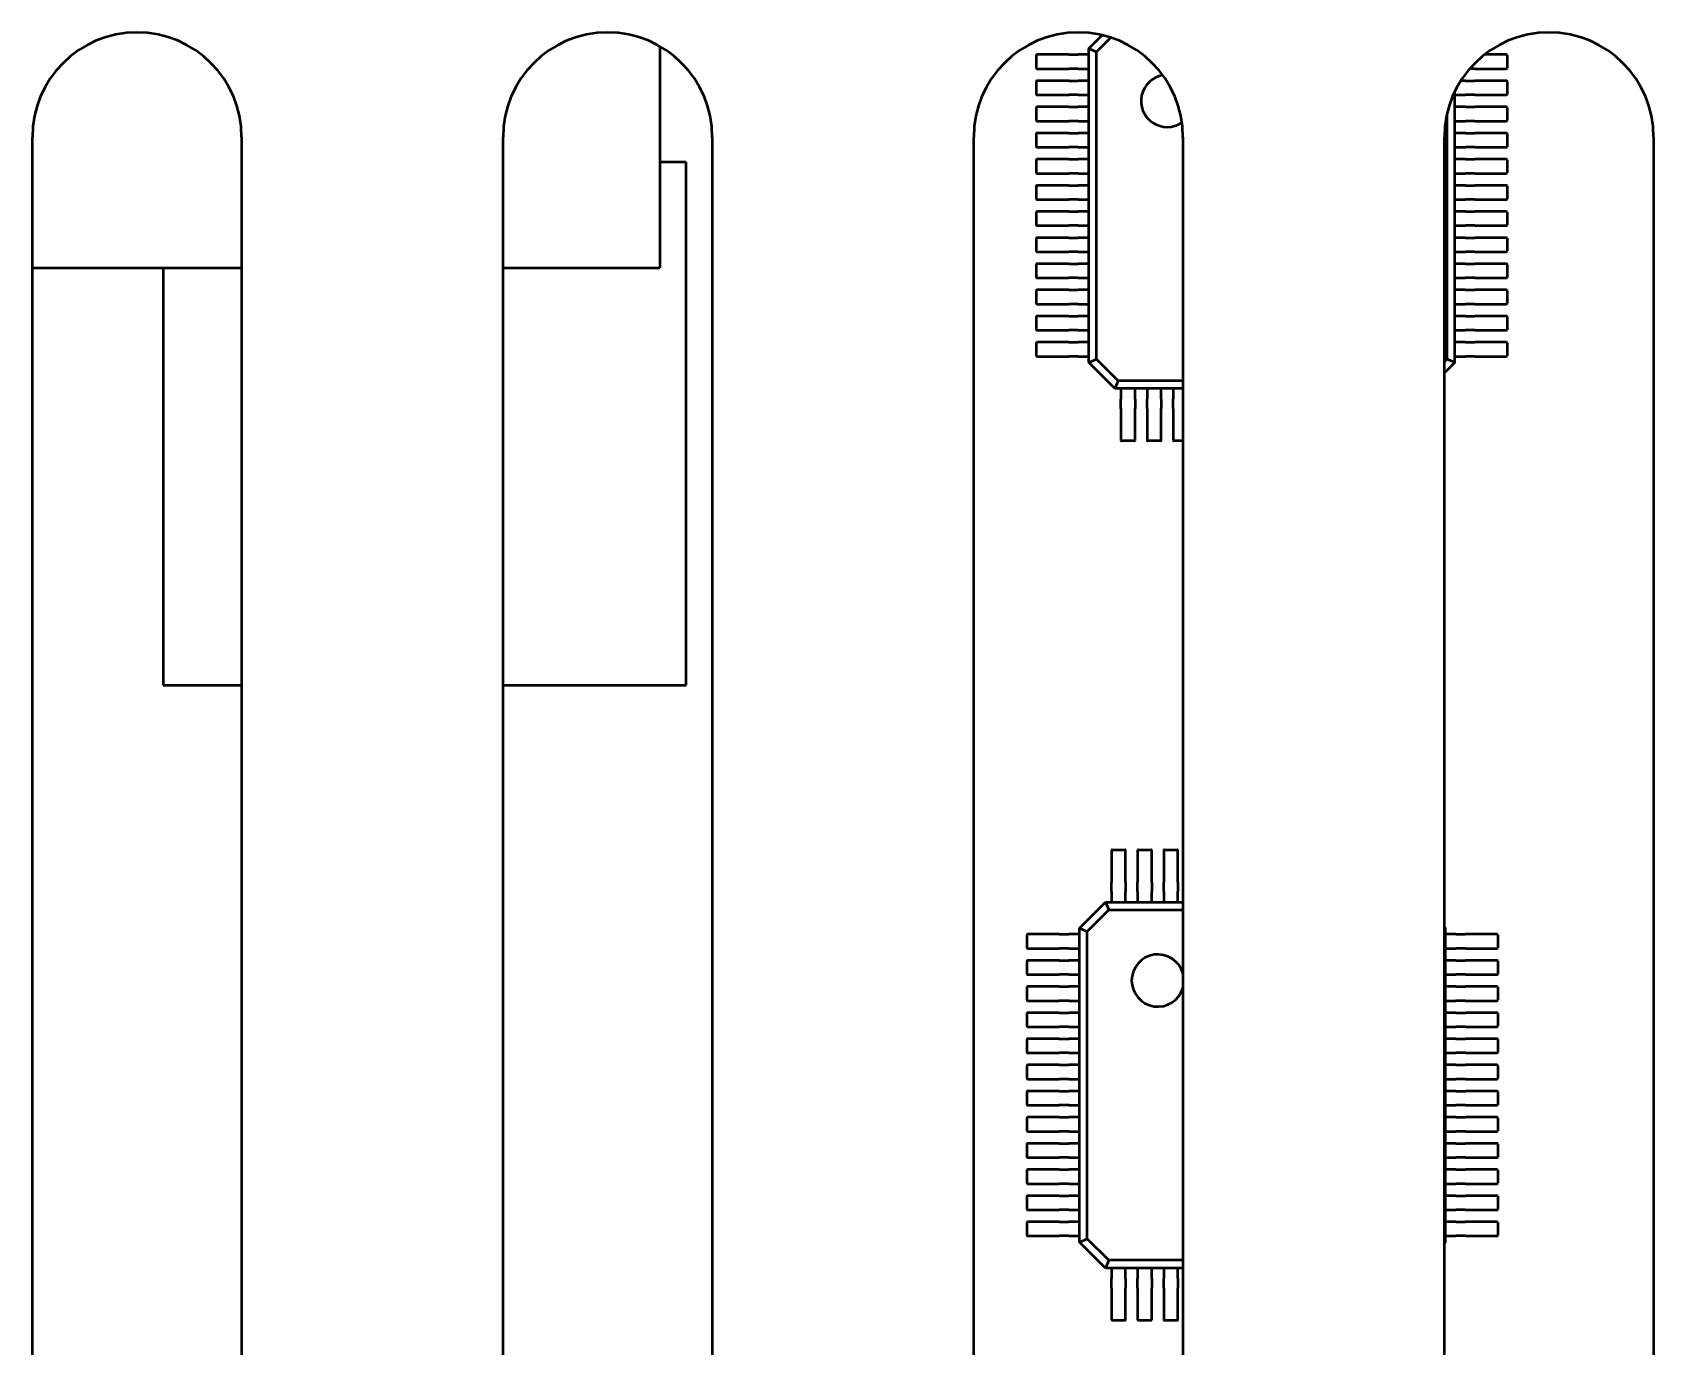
# Model space of a CAD drawing. Header units: millimetres. Extents: x 2121 to 4904, y 892 to 1933.
# Drawn here: x 2755.73 to 2786.73, y 1489.36 to 1514.49 of the extents above; entities that cross this region are included whole.
import ezdxf

# ---------------------------------------------------------------- set-up
doc = ezdxf.new("R2010")
doc.units = ezdxf.units.MM
doc.header["$LTSCALE"] = 1.8
doc.layers.add('외형선(ISO)', color=7, linetype='Continuous', lineweight=50)

msp = doc.modelspace()

# ---------------------------------------------------------------- linework, layer by layer
at = {"layer": '외형선(ISO)', "color": 7}
for p, q in [((2775.929, 1514.184), (2776.186, 1514.441)), ((2776.079, 1514.122), (2776.352, 1514.395)), ((2767.729, 1514.226), (2767.729, 1509.994)), ((2774.929, 1513.809), (2774.929, 1514.059)), ((2775.303, 1514.069), (2774.939, 1514.069)), ((2775.402, 1514.069), (2775.303, 1514.069)), ((2775.545, 1514.069), (2775.402, 1514.069)), ((2775.545, 1514.069), (2775.729, 1514.069)), ((2775.929, 1514.069), (2775.729, 1514.069)), ((2775.929, 1508.184), (2775.929, 1514.184)), ((2775.929, 1514.184), (2776.079, 1514.122)), ((2776.079, 1508.246), (2776.079, 1514.122)), ((2783.556, 1514.069), (2783.497, 1514.069)), ((2783.919, 1514.069), (2783.556, 1514.069)), ((2783.929, 1514.059), (2783.929, 1513.809)), ((2774.939, 1513.799), (2775.303, 1513.799)), ((2775.303, 1513.799), (2775.402, 1513.799)), ((2775.402, 1513.799), (2775.545, 1513.799)), ((2775.729, 1513.799), (2775.545, 1513.799)), ((2775.729, 1513.799), (2775.929, 1513.799)), ((2783.313, 1513.799), (2783.214, 1513.799)), ((2783.313, 1513.799), (2783.457, 1513.799)), ((2783.457, 1513.799), (2783.556, 1513.799)), ((2783.556, 1513.799), (2783.919, 1513.799)), ((2774.929, 1513.309), (2774.929, 1513.559)), ((2775.303, 1513.569), (2774.939, 1513.569)), ((2775.402, 1513.569), (2775.303, 1513.569)), ((2775.545, 1513.569), (2775.402, 1513.569)), ((2775.545, 1513.569), (2775.729, 1513.569)), ((2775.929, 1513.569), (2775.729, 1513.569)), ((2783.13, 1513.569), (2783.043, 1513.569)), ((2783.13, 1513.569), (2783.313, 1513.569)), ((2783.457, 1513.569), (2783.313, 1513.569)), ((2783.556, 1513.569), (2783.457, 1513.569)), ((2783.919, 1513.569), (2783.556, 1513.569)), ((2783.929, 1513.559), (2783.929, 1513.309)), ((2774.939, 1513.299), (2775.303, 1513.299)), ((2775.303, 1513.299), (2775.402, 1513.299)), ((2775.402, 1513.299), (2775.545, 1513.299)), ((2775.729, 1513.299), (2775.545, 1513.299)), ((2775.729, 1513.299), (2775.929, 1513.299)), ((2782.929, 1508.184), (2782.929, 1513.366)), ((2782.929, 1513.299), (2783.13, 1513.299)), ((2783.313, 1513.299), (2783.13, 1513.299)), ((2783.313, 1513.299), (2783.457, 1513.299)), ((2783.457, 1513.299), (2783.556, 1513.299)), ((2783.556, 1513.299), (2783.919, 1513.299)), ((2774.929, 1512.809), (2774.929, 1513.059)), ((2775.303, 1513.069), (2774.939, 1513.069)), ((2775.402, 1513.069), (2775.303, 1513.069)), ((2775.545, 1513.069), (2775.402, 1513.069)), ((2775.545, 1513.069), (2775.729, 1513.069)), ((2775.929, 1513.069), (2775.729, 1513.069)), ((2782.779, 1512.939), (2782.779, 1508.246)), ((2783.13, 1513.069), (2782.929, 1513.069)), ((2783.13, 1513.069), (2783.313, 1513.069)), ((2783.457, 1513.069), (2783.313, 1513.069)), ((2783.556, 1513.069), (2783.457, 1513.069)), ((2783.919, 1513.069), (2783.556, 1513.069)), ((2783.929, 1513.059), (2783.929, 1512.809)), ((2755.729, 1466.494), (2755.729, 1512.494)), ((2759.729, 1512.494), (2759.729, 1466.494)), ((2764.729, 1466.494), (2764.729, 1512.494)), ((2768.729, 1512.494), (2768.729, 1466.494)), ((2773.729, 1466.494), (2773.729, 1512.494)), ((2774.929, 1512.309), (2774.929, 1512.559)), ((2774.939, 1512.799), (2775.303, 1512.799)), ((2775.303, 1512.569), (2774.939, 1512.569)), ((2775.303, 1512.799), (2775.402, 1512.799)), ((2775.402, 1512.569), (2775.303, 1512.569)), ((2775.402, 1512.799), (2775.545, 1512.799)), ((2775.545, 1512.569), (2775.402, 1512.569)), ((2775.729, 1512.799), (2775.545, 1512.799)), ((2775.545, 1512.569), (2775.729, 1512.569)), ((2775.729, 1512.799), (2775.929, 1512.799)), ((2775.929, 1512.569), (2775.729, 1512.569)), ((2777.729, 1512.494), (2777.729, 1466.494)), ((2782.729, 1466.494), (2782.729, 1512.494)), ((2782.929, 1512.799), (2783.13, 1512.799)), ((2783.13, 1512.569), (2782.929, 1512.569)), ((2783.313, 1512.799), (2783.13, 1512.799)), ((2783.13, 1512.569), (2783.313, 1512.569)), ((2783.313, 1512.799), (2783.457, 1512.799)), ((2783.457, 1512.569), (2783.313, 1512.569)), ((2783.457, 1512.799), (2783.556, 1512.799)), ((2783.556, 1512.569), (2783.457, 1512.569)), ((2783.556, 1512.799), (2783.919, 1512.799)), ((2783.919, 1512.569), (2783.556, 1512.569)), ((2783.929, 1512.559), (2783.929, 1512.309)), ((2786.729, 1512.494), (2786.729, 1466.494)), ((2774.939, 1512.299), (2775.303, 1512.299)), ((2775.303, 1512.299), (2775.402, 1512.299)), ((2775.402, 1512.299), (2775.545, 1512.299)), ((2775.729, 1512.299), (2775.545, 1512.299)), ((2775.729, 1512.299), (2775.929, 1512.299)), ((2782.929, 1512.299), (2783.13, 1512.299)), ((2783.313, 1512.299), (2783.13, 1512.299)), ((2783.313, 1512.299), (2783.457, 1512.299)), ((2783.457, 1512.299), (2783.556, 1512.299)), ((2783.556, 1512.299), (2783.919, 1512.299)), ((2768.229, 1512.014), (2767.729, 1512.014)), ((2768.229, 1502.014), (2768.229, 1512.014)), ((2774.929, 1511.809), (2774.929, 1512.059)), ((2775.303, 1512.069), (2774.939, 1512.069)), ((2775.402, 1512.069), (2775.303, 1512.069)), ((2775.545, 1512.069), (2775.402, 1512.069)), ((2775.545, 1512.069), (2775.729, 1512.069)), ((2775.929, 1512.069), (2775.729, 1512.069)), ((2783.13, 1512.069), (2782.929, 1512.069)), ((2783.13, 1512.069), (2783.313, 1512.069)), ((2783.457, 1512.069), (2783.313, 1512.069)), ((2783.556, 1512.069), (2783.457, 1512.069)), ((2783.919, 1512.069), (2783.556, 1512.069)), ((2783.929, 1512.059), (2783.929, 1511.809)), ((2774.939, 1511.799), (2775.303, 1511.799)), ((2775.303, 1511.569), (2774.939, 1511.569)), ((2775.303, 1511.799), (2775.402, 1511.799)), ((2775.402, 1511.569), (2775.303, 1511.569)), ((2775.402, 1511.799), (2775.545, 1511.799)), ((2775.545, 1511.569), (2775.402, 1511.569)), ((2775.729, 1511.799), (2775.545, 1511.799)), ((2775.545, 1511.569), (2775.729, 1511.569)), ((2775.729, 1511.799), (2775.929, 1511.799)), ((2775.929, 1511.569), (2775.729, 1511.569)), ((2782.929, 1511.799), (2783.13, 1511.799)), ((2783.13, 1511.569), (2782.929, 1511.569)), ((2783.313, 1511.799), (2783.13, 1511.799)), ((2783.13, 1511.569), (2783.313, 1511.569)), ((2783.313, 1511.799), (2783.457, 1511.799)), ((2783.457, 1511.569), (2783.313, 1511.569)), ((2783.457, 1511.799), (2783.556, 1511.799)), ((2783.556, 1511.569), (2783.457, 1511.569)), ((2783.556, 1511.799), (2783.919, 1511.799)), ((2783.919, 1511.569), (2783.556, 1511.569)), ((2774.929, 1511.309), (2774.929, 1511.559)), ((2774.939, 1511.299), (2775.303, 1511.299)), ((2775.303, 1511.299), (2775.402, 1511.299)), ((2775.402, 1511.299), (2775.545, 1511.299)), ((2775.729, 1511.299), (2775.545, 1511.299)), ((2775.729, 1511.299), (2775.929, 1511.299)), ((2782.929, 1511.299), (2783.13, 1511.299)), ((2783.313, 1511.299), (2783.13, 1511.299)), ((2783.313, 1511.299), (2783.457, 1511.299)), ((2783.457, 1511.299), (2783.556, 1511.299)), ((2783.556, 1511.299), (2783.919, 1511.299)), ((2783.929, 1511.559), (2783.929, 1511.309)), ((2774.929, 1510.809), (2774.929, 1511.059)), ((2775.303, 1511.069), (2774.939, 1511.069)), ((2775.402, 1511.069), (2775.303, 1511.069)), ((2775.545, 1511.069), (2775.402, 1511.069)), ((2775.545, 1511.069), (2775.729, 1511.069)), ((2775.929, 1511.069), (2775.729, 1511.069)), ((2783.13, 1511.069), (2782.929, 1511.069)), ((2783.13, 1511.069), (2783.313, 1511.069)), ((2783.457, 1511.069), (2783.313, 1511.069)), ((2783.556, 1511.069), (2783.457, 1511.069)), ((2783.919, 1511.069), (2783.556, 1511.069)), ((2783.929, 1511.059), (2783.929, 1510.809)), ((2774.939, 1510.799), (2775.303, 1510.799)), ((2775.303, 1510.799), (2775.402, 1510.799)), ((2775.402, 1510.799), (2775.545, 1510.799)), ((2775.729, 1510.799), (2775.545, 1510.799)), ((2775.729, 1510.799), (2775.929, 1510.799)), ((2782.929, 1510.799), (2783.13, 1510.799)), ((2783.313, 1510.799), (2783.13, 1510.799)), ((2783.313, 1510.799), (2783.457, 1510.799)), ((2783.457, 1510.799), (2783.556, 1510.799)), ((2783.556, 1510.799), (2783.919, 1510.799)), ((2774.929, 1510.309), (2774.929, 1510.559)), ((2775.303, 1510.569), (2774.939, 1510.569)), ((2775.402, 1510.569), (2775.303, 1510.569)), ((2775.545, 1510.569), (2775.402, 1510.569)), ((2775.545, 1510.569), (2775.729, 1510.569)), ((2775.929, 1510.569), (2775.729, 1510.569)), ((2783.13, 1510.569), (2782.929, 1510.569)), ((2783.13, 1510.569), (2783.313, 1510.569)), ((2783.457, 1510.569), (2783.313, 1510.569)), ((2783.556, 1510.569), (2783.457, 1510.569)), ((2783.919, 1510.569), (2783.556, 1510.569)), ((2783.929, 1510.559), (2783.929, 1510.309)), ((2774.929, 1509.809), (2774.929, 1510.059)), ((2774.939, 1510.299), (2775.303, 1510.299)), ((2775.303, 1510.069), (2774.939, 1510.069)), ((2775.303, 1510.299), (2775.402, 1510.299)), ((2775.402, 1510.069), (2775.303, 1510.069)), ((2775.402, 1510.299), (2775.545, 1510.299)), ((2775.545, 1510.069), (2775.402, 1510.069)), ((2775.729, 1510.299), (2775.545, 1510.299)), ((2775.545, 1510.069), (2775.729, 1510.069)), ((2775.729, 1510.299), (2775.929, 1510.299)), ((2775.929, 1510.069), (2775.729, 1510.069)), ((2782.929, 1510.299), (2783.13, 1510.299)), ((2783.13, 1510.069), (2782.929, 1510.069)), ((2783.313, 1510.299), (2783.13, 1510.299)), ((2783.13, 1510.069), (2783.313, 1510.069)), ((2783.313, 1510.299), (2783.457, 1510.299)), ((2783.457, 1510.069), (2783.313, 1510.069)), ((2783.457, 1510.299), (2783.556, 1510.299)), ((2783.556, 1510.069), (2783.457, 1510.069)), ((2783.556, 1510.299), (2783.919, 1510.299)), ((2783.919, 1510.069), (2783.556, 1510.069)), ((2783.929, 1510.059), (2783.929, 1509.809)), ((2755.729, 1509.994), (2759.729, 1509.994)), ((2758.229, 1509.994), (2758.229, 1502.014)), ((2764.729, 1509.994), (2767.729, 1509.994)), ((2774.939, 1509.799), (2775.303, 1509.799)), ((2775.303, 1509.799), (2775.402, 1509.799)), ((2775.402, 1509.799), (2775.545, 1509.799)), ((2775.729, 1509.799), (2775.545, 1509.799)), ((2775.729, 1509.799), (2775.929, 1509.799)), ((2782.929, 1509.799), (2783.13, 1509.799)), ((2783.313, 1509.799), (2783.13, 1509.799)), ((2783.313, 1509.799), (2783.457, 1509.799)), ((2783.457, 1509.799), (2783.556, 1509.799)), ((2783.556, 1509.799), (2783.919, 1509.799)), ((2774.929, 1509.309), (2774.929, 1509.559)), ((2775.303, 1509.569), (2774.939, 1509.569)), ((2775.402, 1509.569), (2775.303, 1509.569)), ((2775.545, 1509.569), (2775.402, 1509.569)), ((2775.545, 1509.569), (2775.729, 1509.569)), ((2775.929, 1509.569), (2775.729, 1509.569)), ((2783.13, 1509.569), (2782.929, 1509.569)), ((2783.13, 1509.569), (2783.313, 1509.569)), ((2783.457, 1509.569), (2783.313, 1509.569)), ((2783.556, 1509.569), (2783.457, 1509.569)), ((2783.919, 1509.569), (2783.556, 1509.569)), ((2783.929, 1509.559), (2783.929, 1509.309)), ((2774.939, 1509.299), (2775.303, 1509.299)), ((2775.303, 1509.299), (2775.402, 1509.299)), ((2775.402, 1509.299), (2775.545, 1509.299)), ((2775.729, 1509.299), (2775.545, 1509.299)), ((2775.729, 1509.299), (2775.929, 1509.299)), ((2782.929, 1509.299), (2783.13, 1509.299)), ((2783.313, 1509.299), (2783.13, 1509.299)), ((2783.313, 1509.299), (2783.457, 1509.299)), ((2783.457, 1509.299), (2783.556, 1509.299)), ((2783.556, 1509.299), (2783.919, 1509.299)), ((2774.929, 1508.809), (2774.929, 1509.059)), ((2775.303, 1509.069), (2774.939, 1509.069)), ((2774.939, 1508.799), (2775.303, 1508.799)), ((2775.402, 1509.069), (2775.303, 1509.069)), ((2775.303, 1508.799), (2775.402, 1508.799)), ((2775.545, 1509.069), (2775.402, 1509.069)), ((2775.402, 1508.799), (2775.545, 1508.799)), ((2775.545, 1509.069), (2775.729, 1509.069)), ((2775.729, 1508.799), (2775.545, 1508.799)), ((2775.929, 1509.069), (2775.729, 1509.069)), ((2775.729, 1508.799), (2775.929, 1508.799)), ((2783.13, 1509.069), (2782.929, 1509.069)), ((2782.929, 1508.799), (2783.13, 1508.799)), ((2783.13, 1509.069), (2783.313, 1509.069)), ((2783.313, 1508.799), (2783.13, 1508.799)), ((2783.457, 1509.069), (2783.313, 1509.069)), ((2783.313, 1508.799), (2783.457, 1508.799)), ((2783.556, 1509.069), (2783.457, 1509.069)), ((2783.457, 1508.799), (2783.556, 1508.799)), ((2783.919, 1509.069), (2783.556, 1509.069)), ((2783.556, 1508.799), (2783.919, 1508.799)), ((2783.929, 1509.059), (2783.929, 1508.809)), ((2774.929, 1508.309), (2774.929, 1508.559)), ((2775.303, 1508.569), (2774.939, 1508.569)), ((2775.402, 1508.569), (2775.303, 1508.569)), ((2775.545, 1508.569), (2775.402, 1508.569)), ((2775.545, 1508.569), (2775.729, 1508.569)), ((2775.929, 1508.569), (2775.729, 1508.569)), ((2783.13, 1508.569), (2782.929, 1508.569)), ((2783.13, 1508.569), (2783.313, 1508.569)), ((2783.457, 1508.569), (2783.313, 1508.569)), ((2783.556, 1508.569), (2783.457, 1508.569)), ((2783.919, 1508.569), (2783.556, 1508.569)), ((2783.929, 1508.559), (2783.929, 1508.309)), ((2774.939, 1508.299), (2775.303, 1508.299)), ((2775.303, 1508.299), (2775.402, 1508.299)), ((2775.402, 1508.299), (2775.545, 1508.299)), ((2775.729, 1508.299), (2775.545, 1508.299)), ((2775.729, 1508.299), (2775.929, 1508.299)), ((2775.929, 1508.184), (2776.079, 1508.246)), ((2776.429, 1507.684), (2775.929, 1508.184)), ((2776.492, 1507.834), (2776.079, 1508.246)), ((2782.779, 1508.246), (2782.729, 1508.196)), ((2782.929, 1508.184), (2782.729, 1507.984)), ((2782.929, 1508.184), (2782.779, 1508.246)), ((2782.929, 1508.299), (2783.13, 1508.299)), ((2783.313, 1508.299), (2783.13, 1508.299)), ((2783.313, 1508.299), (2783.457, 1508.299)), ((2783.457, 1508.299), (2783.556, 1508.299)), ((2783.556, 1508.299), (2783.919, 1508.299)), ((2776.492, 1507.834), (2776.429, 1507.684)), ((2777.729, 1507.684), (2776.429, 1507.684)), ((2777.729, 1507.834), (2776.492, 1507.834)), ((2776.544, 1507.684), (2776.544, 1507.484)), ((2776.814, 1507.484), (2776.814, 1507.684)), ((2777.044, 1507.684), (2777.044, 1507.484)), ((2777.314, 1507.484), (2777.314, 1507.684)), ((2777.544, 1507.684), (2777.544, 1507.484)), ((2776.544, 1507.3), (2776.544, 1507.484)), ((2776.544, 1507.3), (2776.544, 1507.157)), ((2776.814, 1507.484), (2776.814, 1507.3)), ((2776.814, 1507.157), (2776.814, 1507.3)), ((2777.044, 1507.3), (2777.044, 1507.484)), ((2777.044, 1507.3), (2777.044, 1507.157)), ((2777.314, 1507.484), (2777.314, 1507.3)), ((2777.314, 1507.157), (2777.314, 1507.3)), ((2777.544, 1507.3), (2777.544, 1507.484)), ((2777.544, 1507.3), (2777.544, 1507.157)), ((2776.544, 1507.157), (2776.544, 1507.058)), ((2776.544, 1507.058), (2776.544, 1506.694)), ((2776.814, 1507.058), (2776.814, 1507.157)), ((2776.814, 1506.694), (2776.814, 1507.058)), ((2777.044, 1507.157), (2777.044, 1507.058)), ((2777.044, 1507.058), (2777.044, 1506.694)), ((2777.314, 1507.058), (2777.314, 1507.157)), ((2777.314, 1506.694), (2777.314, 1507.058)), ((2777.544, 1507.157), (2777.544, 1507.058)), ((2777.544, 1507.058), (2777.544, 1506.694)), ((2776.804, 1506.684), (2776.554, 1506.684)), ((2777.304, 1506.684), (2777.054, 1506.684)), ((2777.729, 1506.684), (2777.554, 1506.684)), ((2758.229, 1502.014), (2759.729, 1502.014)), ((2764.729, 1502.014), (2768.229, 1502.014)), ((2776.364, 1498.854), (2776.364, 1498.491)), ((2776.374, 1498.864), (2776.624, 1498.864)), ((2776.634, 1498.491), (2776.634, 1498.854)), ((2776.864, 1498.854), (2776.864, 1498.491)), ((2776.874, 1498.864), (2777.124, 1498.864)), ((2777.134, 1498.491), (2777.134, 1498.854)), ((2777.364, 1498.854), (2777.364, 1498.491)), ((2777.374, 1498.864), (2777.624, 1498.864)), ((2777.634, 1498.491), (2777.634, 1498.854)), ((2776.364, 1498.491), (2776.364, 1498.392)), ((2776.364, 1498.392), (2776.364, 1498.248)), ((2776.364, 1498.065), (2776.364, 1498.248)), ((2776.634, 1498.392), (2776.634, 1498.491)), ((2776.634, 1498.248), (2776.634, 1498.392)), ((2776.634, 1498.248), (2776.634, 1498.065)), ((2776.864, 1498.491), (2776.864, 1498.392)), ((2776.864, 1498.392), (2776.864, 1498.248)), ((2776.864, 1498.065), (2776.864, 1498.248)), ((2777.134, 1498.392), (2777.134, 1498.491)), ((2777.134, 1498.248), (2777.134, 1498.392)), ((2777.134, 1498.248), (2777.134, 1498.065)), ((2777.364, 1498.491), (2777.364, 1498.392)), ((2777.364, 1498.392), (2777.364, 1498.248)), ((2777.364, 1498.065), (2777.364, 1498.248)), ((2777.634, 1498.392), (2777.634, 1498.491)), ((2777.634, 1498.248), (2777.634, 1498.392)), ((2777.634, 1498.248), (2777.634, 1498.065)), ((2776.364, 1498.065), (2776.364, 1497.864)), ((2776.634, 1497.864), (2776.634, 1498.065)), ((2776.864, 1498.065), (2776.864, 1497.864)), ((2777.134, 1497.864), (2777.134, 1498.065)), ((2777.364, 1498.065), (2777.364, 1497.864)), ((2777.634, 1497.864), (2777.634, 1498.065)), ((2775.749, 1497.364), (2776.249, 1497.864)), ((2775.899, 1497.302), (2776.312, 1497.714)), ((2776.249, 1497.864), (2777.729, 1497.864)), ((2776.249, 1497.864), (2776.312, 1497.714)), ((2776.312, 1497.714), (2777.729, 1497.714)), ((2775.749, 1491.364), (2775.749, 1497.364)), ((2775.749, 1497.364), (2775.899, 1497.302)), ((2775.899, 1491.426), (2775.899, 1497.302)), ((2782.729, 1497.384), (2782.749, 1497.364)), ((2782.749, 1497.364), (2782.729, 1497.356)), ((2782.749, 1491.364), (2782.749, 1497.364)), ((2774.749, 1496.989), (2774.749, 1497.239)), ((2775.123, 1497.249), (2774.759, 1497.249)), ((2775.222, 1497.249), (2775.123, 1497.249)), ((2775.365, 1497.249), (2775.222, 1497.249)), ((2775.365, 1497.249), (2775.549, 1497.249)), ((2775.749, 1497.249), (2775.549, 1497.249)), ((2782.95, 1497.249), (2782.749, 1497.249)), ((2782.95, 1497.249), (2783.133, 1497.249)), ((2783.277, 1497.249), (2783.133, 1497.249)), ((2783.376, 1497.249), (2783.277, 1497.249)), ((2783.739, 1497.249), (2783.376, 1497.249)), ((2783.749, 1497.239), (2783.749, 1496.989)), ((2774.749, 1496.489), (2774.749, 1496.739)), ((2774.759, 1496.979), (2775.123, 1496.979)), ((2775.123, 1496.749), (2774.759, 1496.749)), ((2775.123, 1496.979), (2775.222, 1496.979)), ((2775.222, 1496.749), (2775.123, 1496.749)), ((2775.222, 1496.979), (2775.365, 1496.979)), ((2775.365, 1496.749), (2775.222, 1496.749)), ((2775.549, 1496.979), (2775.365, 1496.979)), ((2775.365, 1496.749), (2775.549, 1496.749)), ((2775.549, 1496.979), (2775.749, 1496.979)), ((2775.749, 1496.749), (2775.549, 1496.749)), ((2782.749, 1496.979), (2782.95, 1496.979)), ((2782.95, 1496.749), (2782.749, 1496.749)), ((2783.133, 1496.979), (2782.95, 1496.979)), ((2782.95, 1496.749), (2783.133, 1496.749)), ((2783.133, 1496.979), (2783.277, 1496.979)), ((2783.277, 1496.749), (2783.133, 1496.749)), ((2783.277, 1496.979), (2783.376, 1496.979)), ((2783.376, 1496.749), (2783.277, 1496.749)), ((2783.376, 1496.979), (2783.739, 1496.979)), ((2783.739, 1496.749), (2783.376, 1496.749)), ((2783.749, 1496.739), (2783.749, 1496.489)), ((2774.759, 1496.479), (2775.123, 1496.479)), ((2775.123, 1496.479), (2775.222, 1496.479)), ((2775.222, 1496.479), (2775.365, 1496.479)), ((2775.549, 1496.479), (2775.365, 1496.479)), ((2775.549, 1496.479), (2775.749, 1496.479)), ((2782.749, 1496.479), (2782.95, 1496.479)), ((2783.133, 1496.479), (2782.95, 1496.479)), ((2783.133, 1496.479), (2783.277, 1496.479)), ((2783.277, 1496.479), (2783.376, 1496.479)), ((2783.376, 1496.479), (2783.739, 1496.479)), ((2774.749, 1495.989), (2774.749, 1496.239)), ((2775.123, 1496.249), (2774.759, 1496.249)), ((2775.222, 1496.249), (2775.123, 1496.249)), ((2775.365, 1496.249), (2775.222, 1496.249)), ((2775.365, 1496.249), (2775.549, 1496.249)), ((2775.749, 1496.249), (2775.549, 1496.249)), ((2782.95, 1496.249), (2782.749, 1496.249)), ((2782.95, 1496.249), (2783.133, 1496.249)), ((2783.277, 1496.249), (2783.133, 1496.249)), ((2783.376, 1496.249), (2783.277, 1496.249)), ((2783.739, 1496.249), (2783.376, 1496.249)), ((2783.749, 1496.239), (2783.749, 1495.989)), ((2774.759, 1495.979), (2775.123, 1495.979)), ((2775.123, 1495.979), (2775.222, 1495.979)), ((2775.222, 1495.979), (2775.365, 1495.979)), ((2775.549, 1495.979), (2775.365, 1495.979)), ((2775.549, 1495.979), (2775.749, 1495.979)), ((2782.749, 1495.979), (2782.95, 1495.979)), ((2783.133, 1495.979), (2782.95, 1495.979)), ((2783.133, 1495.979), (2783.277, 1495.979)), ((2783.277, 1495.979), (2783.376, 1495.979)), ((2783.376, 1495.979), (2783.739, 1495.979)), ((2774.749, 1495.489), (2774.749, 1495.739)), ((2775.123, 1495.749), (2774.759, 1495.749)), ((2774.759, 1495.479), (2775.123, 1495.479)), ((2775.222, 1495.749), (2775.123, 1495.749)), ((2775.123, 1495.479), (2775.222, 1495.479)), ((2775.365, 1495.749), (2775.222, 1495.749)), ((2775.222, 1495.479), (2775.365, 1495.479)), ((2775.365, 1495.749), (2775.549, 1495.749)), ((2775.549, 1495.479), (2775.365, 1495.479)), ((2775.749, 1495.749), (2775.549, 1495.749)), ((2775.549, 1495.479), (2775.749, 1495.479)), ((2782.95, 1495.749), (2782.749, 1495.749)), ((2782.749, 1495.479), (2782.95, 1495.479)), ((2782.95, 1495.749), (2783.133, 1495.749)), ((2783.133, 1495.479), (2782.95, 1495.479)), ((2783.277, 1495.749), (2783.133, 1495.749)), ((2783.133, 1495.479), (2783.277, 1495.479)), ((2783.376, 1495.749), (2783.277, 1495.749)), ((2783.277, 1495.479), (2783.376, 1495.479)), ((2783.739, 1495.749), (2783.376, 1495.749)), ((2783.376, 1495.479), (2783.739, 1495.479)), ((2783.749, 1495.739), (2783.749, 1495.489)), ((2774.749, 1494.989), (2774.749, 1495.239)), ((2775.123, 1495.249), (2774.759, 1495.249)), ((2775.222, 1495.249), (2775.123, 1495.249)), ((2775.365, 1495.249), (2775.222, 1495.249)), ((2775.365, 1495.249), (2775.549, 1495.249)), ((2775.749, 1495.249), (2775.549, 1495.249)), ((2782.95, 1495.249), (2782.749, 1495.249)), ((2782.95, 1495.249), (2783.133, 1495.249)), ((2783.277, 1495.249), (2783.133, 1495.249)), ((2783.376, 1495.249), (2783.277, 1495.249)), ((2783.739, 1495.249), (2783.376, 1495.249)), ((2783.749, 1495.239), (2783.749, 1494.989)), ((2774.759, 1494.979), (2775.123, 1494.979)), ((2775.123, 1494.979), (2775.222, 1494.979)), ((2775.222, 1494.979), (2775.365, 1494.979)), ((2775.549, 1494.979), (2775.365, 1494.979)), ((2775.549, 1494.979), (2775.749, 1494.979)), ((2782.749, 1494.979), (2782.95, 1494.979)), ((2783.133, 1494.979), (2782.95, 1494.979)), ((2783.133, 1494.979), (2783.277, 1494.979)), ((2783.277, 1494.979), (2783.376, 1494.979)), ((2783.376, 1494.979), (2783.739, 1494.979)), ((2774.749, 1494.489), (2774.749, 1494.739)), ((2775.123, 1494.749), (2774.759, 1494.749)), ((2775.222, 1494.749), (2775.123, 1494.749)), ((2775.365, 1494.749), (2775.222, 1494.749)), ((2775.365, 1494.749), (2775.549, 1494.749)), ((2775.749, 1494.749), (2775.549, 1494.749)), ((2782.95, 1494.749), (2782.749, 1494.749)), ((2782.95, 1494.749), (2783.133, 1494.749)), ((2783.277, 1494.749), (2783.133, 1494.749)), ((2783.376, 1494.749), (2783.277, 1494.749)), ((2783.739, 1494.749), (2783.376, 1494.749)), ((2783.749, 1494.739), (2783.749, 1494.489)), ((2774.749, 1493.989), (2774.749, 1494.239)), ((2774.759, 1494.479), (2775.123, 1494.479)), ((2775.123, 1494.249), (2774.759, 1494.249)), ((2775.123, 1494.479), (2775.222, 1494.479)), ((2775.222, 1494.249), (2775.123, 1494.249)), ((2775.222, 1494.479), (2775.365, 1494.479)), ((2775.365, 1494.249), (2775.222, 1494.249)), ((2775.549, 1494.479), (2775.365, 1494.479)), ((2775.365, 1494.249), (2775.549, 1494.249)), ((2775.549, 1494.479), (2775.749, 1494.479)), ((2775.749, 1494.249), (2775.549, 1494.249)), ((2782.749, 1494.479), (2782.95, 1494.479)), ((2782.95, 1494.249), (2782.749, 1494.249)), ((2783.133, 1494.479), (2782.95, 1494.479)), ((2782.95, 1494.249), (2783.133, 1494.249)), ((2783.133, 1494.479), (2783.277, 1494.479)), ((2783.277, 1494.249), (2783.133, 1494.249)), ((2783.277, 1494.479), (2783.376, 1494.479)), ((2783.376, 1494.249), (2783.277, 1494.249)), ((2783.376, 1494.479), (2783.739, 1494.479)), ((2783.739, 1494.249), (2783.376, 1494.249)), ((2783.749, 1494.239), (2783.749, 1493.989)), ((2774.759, 1493.979), (2775.123, 1493.979)), ((2775.123, 1493.979), (2775.222, 1493.979)), ((2775.222, 1493.979), (2775.365, 1493.979)), ((2775.549, 1493.979), (2775.365, 1493.979)), ((2775.549, 1493.979), (2775.749, 1493.979)), ((2782.749, 1493.979), (2782.95, 1493.979)), ((2783.133, 1493.979), (2782.95, 1493.979)), ((2783.133, 1493.979), (2783.277, 1493.979)), ((2783.277, 1493.979), (2783.376, 1493.979)), ((2783.376, 1493.979), (2783.739, 1493.979)), ((2774.749, 1493.489), (2774.749, 1493.739)), ((2775.123, 1493.749), (2774.759, 1493.749)), ((2775.222, 1493.749), (2775.123, 1493.749)), ((2775.365, 1493.749), (2775.222, 1493.749)), ((2775.365, 1493.749), (2775.549, 1493.749)), ((2775.749, 1493.749), (2775.549, 1493.749)), ((2782.95, 1493.749), (2782.749, 1493.749)), ((2782.95, 1493.749), (2783.133, 1493.749)), ((2783.277, 1493.749), (2783.133, 1493.749)), ((2783.376, 1493.749), (2783.277, 1493.749)), ((2783.739, 1493.749), (2783.376, 1493.749)), ((2783.749, 1493.739), (2783.749, 1493.489)), ((2774.759, 1493.479), (2775.123, 1493.479)), ((2775.123, 1493.479), (2775.222, 1493.479)), ((2775.222, 1493.479), (2775.365, 1493.479)), ((2775.549, 1493.479), (2775.365, 1493.479)), ((2775.549, 1493.479), (2775.749, 1493.479)), ((2782.749, 1493.479), (2782.95, 1493.479)), ((2783.133, 1493.479), (2782.95, 1493.479)), ((2783.133, 1493.479), (2783.277, 1493.479)), ((2783.277, 1493.479), (2783.376, 1493.479)), ((2783.376, 1493.479), (2783.739, 1493.479)), ((2774.749, 1492.989), (2774.749, 1493.239)), ((2775.123, 1493.249), (2774.759, 1493.249)), ((2774.759, 1492.979), (2775.123, 1492.979)), ((2775.222, 1493.249), (2775.123, 1493.249)), ((2775.123, 1492.979), (2775.222, 1492.979)), ((2775.365, 1493.249), (2775.222, 1493.249)), ((2775.222, 1492.979), (2775.365, 1492.979)), ((2775.365, 1493.249), (2775.549, 1493.249)), ((2775.549, 1492.979), (2775.365, 1492.979)), ((2775.749, 1493.249), (2775.549, 1493.249)), ((2775.549, 1492.979), (2775.749, 1492.979)), ((2782.95, 1493.249), (2782.749, 1493.249)), ((2782.749, 1492.979), (2782.95, 1492.979)), ((2782.95, 1493.249), (2783.133, 1493.249)), ((2783.133, 1492.979), (2782.95, 1492.979)), ((2783.277, 1493.249), (2783.133, 1493.249)), ((2783.133, 1492.979), (2783.277, 1492.979)), ((2783.376, 1493.249), (2783.277, 1493.249)), ((2783.277, 1492.979), (2783.376, 1492.979)), ((2783.739, 1493.249), (2783.376, 1493.249)), ((2783.376, 1492.979), (2783.739, 1492.979)), ((2783.749, 1493.239), (2783.749, 1492.989)), ((2774.749, 1492.489), (2774.749, 1492.739)), ((2775.123, 1492.749), (2774.759, 1492.749)), ((2775.222, 1492.749), (2775.123, 1492.749)), ((2775.365, 1492.749), (2775.222, 1492.749)), ((2775.365, 1492.749), (2775.549, 1492.749)), ((2775.749, 1492.749), (2775.549, 1492.749)), ((2782.95, 1492.749), (2782.749, 1492.749)), ((2782.95, 1492.749), (2783.133, 1492.749)), ((2783.277, 1492.749), (2783.133, 1492.749)), ((2783.376, 1492.749), (2783.277, 1492.749)), ((2783.739, 1492.749), (2783.376, 1492.749)), ((2783.749, 1492.739), (2783.749, 1492.489)), ((2774.759, 1492.479), (2775.123, 1492.479)), ((2775.123, 1492.479), (2775.222, 1492.479)), ((2775.222, 1492.479), (2775.365, 1492.479)), ((2775.549, 1492.479), (2775.365, 1492.479)), ((2775.549, 1492.479), (2775.749, 1492.479)), ((2782.749, 1492.479), (2782.95, 1492.479)), ((2783.133, 1492.479), (2782.95, 1492.479)), ((2783.133, 1492.479), (2783.277, 1492.479)), ((2783.277, 1492.479), (2783.376, 1492.479)), ((2783.376, 1492.479), (2783.739, 1492.479)), ((2774.749, 1491.989), (2774.749, 1492.239)), ((2775.123, 1492.249), (2774.759, 1492.249)), ((2775.222, 1492.249), (2775.123, 1492.249)), ((2775.365, 1492.249), (2775.222, 1492.249)), ((2775.365, 1492.249), (2775.549, 1492.249)), ((2775.749, 1492.249), (2775.549, 1492.249)), ((2782.95, 1492.249), (2782.749, 1492.249)), ((2782.95, 1492.249), (2783.133, 1492.249)), ((2783.277, 1492.249), (2783.133, 1492.249)), ((2783.376, 1492.249), (2783.277, 1492.249)), ((2783.739, 1492.249), (2783.376, 1492.249)), ((2783.749, 1492.239), (2783.749, 1491.989)), ((2774.749, 1491.489), (2774.749, 1491.739)), ((2774.759, 1491.979), (2775.123, 1491.979)), ((2775.123, 1491.749), (2774.759, 1491.749)), ((2775.123, 1491.979), (2775.222, 1491.979)), ((2775.222, 1491.749), (2775.123, 1491.749)), ((2775.222, 1491.979), (2775.365, 1491.979)), ((2775.365, 1491.749), (2775.222, 1491.749)), ((2775.549, 1491.979), (2775.365, 1491.979)), ((2775.365, 1491.749), (2775.549, 1491.749)), ((2775.549, 1491.979), (2775.749, 1491.979)), ((2775.749, 1491.749), (2775.549, 1491.749)), ((2782.749, 1491.979), (2782.95, 1491.979)), ((2782.95, 1491.749), (2782.749, 1491.749)), ((2783.133, 1491.979), (2782.95, 1491.979)), ((2782.95, 1491.749), (2783.133, 1491.749)), ((2783.133, 1491.979), (2783.277, 1491.979)), ((2783.277, 1491.749), (2783.133, 1491.749)), ((2783.277, 1491.979), (2783.376, 1491.979)), ((2783.376, 1491.749), (2783.277, 1491.749)), ((2783.376, 1491.979), (2783.739, 1491.979)), ((2783.739, 1491.749), (2783.376, 1491.749)), ((2783.749, 1491.739), (2783.749, 1491.489)), ((2774.759, 1491.479), (2775.123, 1491.479)), ((2775.123, 1491.479), (2775.222, 1491.479)), ((2775.222, 1491.479), (2775.365, 1491.479)), ((2775.549, 1491.479), (2775.365, 1491.479)), ((2775.549, 1491.479), (2775.749, 1491.479)), ((2775.749, 1491.364), (2775.899, 1491.426)), ((2776.312, 1491.014), (2775.899, 1491.426)), ((2782.749, 1491.479), (2782.95, 1491.479)), ((2783.133, 1491.479), (2782.95, 1491.479)), ((2783.133, 1491.479), (2783.277, 1491.479)), ((2783.277, 1491.479), (2783.376, 1491.479)), ((2783.376, 1491.479), (2783.739, 1491.479)), ((2776.249, 1490.864), (2775.749, 1491.364)), ((2782.749, 1491.364), (2782.729, 1491.373)), ((2782.749, 1491.364), (2782.729, 1491.344)), ((2776.312, 1491.014), (2776.249, 1490.864)), ((2777.729, 1490.864), (2776.249, 1490.864)), ((2777.729, 1491.014), (2776.312, 1491.014)), ((2776.364, 1490.864), (2776.364, 1490.664)), ((2776.634, 1490.664), (2776.634, 1490.864)), ((2776.864, 1490.864), (2776.864, 1490.664)), ((2777.134, 1490.664), (2777.134, 1490.864)), ((2777.364, 1490.864), (2777.364, 1490.664)), ((2777.634, 1490.664), (2777.634, 1490.864)), ((2776.364, 1490.48), (2776.364, 1490.664)), ((2776.364, 1490.48), (2776.364, 1490.337)), ((2776.634, 1490.664), (2776.634, 1490.48)), ((2776.634, 1490.337), (2776.634, 1490.48)), ((2776.864, 1490.48), (2776.864, 1490.664)), ((2776.864, 1490.48), (2776.864, 1490.337)), ((2777.134, 1490.664), (2777.134, 1490.48)), ((2777.134, 1490.337), (2777.134, 1490.48)), ((2777.364, 1490.48), (2777.364, 1490.664)), ((2777.364, 1490.48), (2777.364, 1490.337)), ((2777.634, 1490.664), (2777.634, 1490.48)), ((2777.634, 1490.337), (2777.634, 1490.48)), ((2776.364, 1490.337), (2776.364, 1490.238)), ((2776.364, 1490.238), (2776.364, 1489.874)), ((2776.634, 1490.238), (2776.634, 1490.337)), ((2776.634, 1489.874), (2776.634, 1490.238)), ((2776.864, 1490.337), (2776.864, 1490.238)), ((2776.864, 1490.238), (2776.864, 1489.874)), ((2777.134, 1490.238), (2777.134, 1490.337)), ((2777.134, 1489.874), (2777.134, 1490.238)), ((2777.364, 1490.337), (2777.364, 1490.238)), ((2777.364, 1490.238), (2777.364, 1489.874)), ((2777.634, 1490.238), (2777.634, 1490.337)), ((2777.634, 1489.874), (2777.634, 1490.238)), ((2776.624, 1489.864), (2776.374, 1489.864)), ((2777.124, 1489.864), (2776.874, 1489.864)), ((2777.624, 1489.864), (2777.374, 1489.864))]:
    msp.add_line(p, q, dxfattribs=at)
for centre, radius, start, end in [((2757.729, 1512.494), 2, 0, 180), ((2766.729, 1512.494), 2, 0, 180), ((2775.729, 1512.494), 2, 0, 180), ((2784.729, 1512.494), 2, 0, 180), ((2774.939, 1514.059), 0.01, 90, 180), ((2783.919, 1514.059), 0.01, 0, 90), ((2774.939, 1513.809), 0.01, 180, 270), ((2783.919, 1513.809), 0.01, 270, 0), ((2774.939, 1513.559), 0.01, 90, 180), ((2777.429, 1513.184), 0.5, 100.0133, 304.1695), ((2783.919, 1513.559), 0.01, 0, 90), ((2774.939, 1513.309), 0.01, 180, 270), ((2783.919, 1513.309), 0.01, 270, 0), ((2774.939, 1513.059), 0.01, 90, 180), ((2774.939, 1512.809), 0.01, 180, 270), ((2783.919, 1513.059), 0.01, 0, 90), ((2783.919, 1512.809), 0.01, 270, 0), ((2774.939, 1512.559), 0.01, 90, 180), ((2783.919, 1512.559), 0.01, 0, 90), ((2774.939, 1512.309), 0.01, 180, 270), ((2783.919, 1512.309), 0.01, 270, 0), ((2774.939, 1512.059), 0.01, 90, 180), ((2783.919, 1512.059), 0.01, 0, 90), ((2774.939, 1511.809), 0.01, 180, 270), ((2774.939, 1511.559), 0.01, 90, 180), ((2783.919, 1511.809), 0.01, 270, 0), ((2783.919, 1511.559), 0.01, 0, 90), ((2774.939, 1511.309), 0.01, 180, 270), ((2783.919, 1511.309), 0.01, 270, 0), ((2774.939, 1511.059), 0.01, 90, 180), ((2783.919, 1511.059), 0.01, 0, 90), ((2774.939, 1510.809), 0.01, 180, 270), ((2783.919, 1510.809), 0.01, 270, 0), ((2774.939, 1510.559), 0.01, 90, 180), ((2783.919, 1510.559), 0.01, 0, 90), ((2774.939, 1510.309), 0.01, 180, 270), ((2774.939, 1510.059), 0.01, 90, 180), ((2783.919, 1510.309), 0.01, 270, 0), ((2783.919, 1510.059), 0.01, 0, 90), ((2774.939, 1509.809), 0.01, 180, 270), ((2783.919, 1509.809), 0.01, 270, 0), ((2774.939, 1509.559), 0.01, 90, 180), ((2783.919, 1509.559), 0.01, 0, 90), ((2774.939, 1509.309), 0.01, 180, 270), ((2783.919, 1509.309), 0.01, 270, 0), ((2774.939, 1509.059), 0.01, 90, 180), ((2774.939, 1508.809), 0.01, 180, 270), ((2783.919, 1509.059), 0.01, 0, 90), ((2783.919, 1508.809), 0.01, 270, 0), ((2774.939, 1508.559), 0.01, 90, 180), ((2783.919, 1508.559), 0.01, 0, 90), ((2774.939, 1508.309), 0.01, 180, 270), ((2783.919, 1508.309), 0.01, 270, 0), ((2776.554, 1506.694), 0.01, 180, 270), ((2776.804, 1506.694), 0.01, 270, 0), ((2777.054, 1506.694), 0.01, 180, 270), ((2777.304, 1506.694), 0.01, 270, 0), ((2777.554, 1506.694), 0.01, 180, 270), ((2776.374, 1498.854), 0.01, 90, 180), ((2776.624, 1498.854), 0.01, 0, 90), ((2776.874, 1498.854), 0.01, 90, 180), ((2777.124, 1498.854), 0.01, 0, 90), ((2777.374, 1498.854), 0.01, 90, 180), ((2777.624, 1498.854), 0.01, 0, 90), ((2774.759, 1497.239), 0.01, 90, 180), ((2783.739, 1497.239), 0.01, 0, 90), ((2774.759, 1496.989), 0.01, 180, 270), ((2774.759, 1496.739), 0.01, 90, 180), ((2777.249, 1496.364), 0.5, 16.2602, 343.7398), ((2783.739, 1496.989), 0.01, 270, 0), ((2783.739, 1496.739), 0.01, 0, 90), ((2774.759, 1496.489), 0.01, 180, 270), ((2783.739, 1496.489), 0.01, 270, 0), ((2774.759, 1496.239), 0.01, 90, 180), ((2783.739, 1496.239), 0.01, 0, 90), ((2774.759, 1495.989), 0.01, 180, 270), ((2783.739, 1495.989), 0.01, 270, 0), ((2774.759, 1495.739), 0.01, 90, 180), ((2774.759, 1495.489), 0.01, 180, 270), ((2783.739, 1495.739), 0.01, 0, 90), ((2783.739, 1495.489), 0.01, 270, 0), ((2774.759, 1495.239), 0.01, 90, 180), ((2783.739, 1495.239), 0.01, 0, 90), ((2774.759, 1494.989), 0.01, 180, 270), ((2783.739, 1494.989), 0.01, 270, 0), ((2774.759, 1494.739), 0.01, 90, 180), ((2783.739, 1494.739), 0.01, 0, 90), ((2774.759, 1494.489), 0.01, 180, 270), ((2774.759, 1494.239), 0.01, 90, 180), ((2783.739, 1494.489), 0.01, 270, 0), ((2783.739, 1494.239), 0.01, 0, 90), ((2774.759, 1493.989), 0.01, 180, 270), ((2783.739, 1493.989), 0.01, 270, 0), ((2774.759, 1493.739), 0.01, 90, 180), ((2783.739, 1493.739), 0.01, 0, 90), ((2774.759, 1493.489), 0.01, 180, 270), ((2783.739, 1493.489), 0.01, 270, 0), ((2774.759, 1493.239), 0.01, 90, 180), ((2774.759, 1492.989), 0.01, 180, 270), ((2783.739, 1493.239), 0.01, 0, 90), ((2783.739, 1492.989), 0.01, 270, 0), ((2774.759, 1492.739), 0.01, 90, 180), ((2783.739, 1492.739), 0.01, 0, 90), ((2774.759, 1492.489), 0.01, 180, 270), ((2783.739, 1492.489), 0.01, 270, 0), ((2774.759, 1492.239), 0.01, 90, 180), ((2783.739, 1492.239), 0.01, 0, 90), ((2774.759, 1491.989), 0.01, 180, 270), ((2774.759, 1491.739), 0.01, 90, 180), ((2783.739, 1491.989), 0.01, 270, 0), ((2783.739, 1491.739), 0.01, 0, 90), ((2774.759, 1491.489), 0.01, 180, 270), ((2783.739, 1491.489), 0.01, 270, 0), ((2776.374, 1489.874), 0.01, 180, 270), ((2776.624, 1489.874), 0.01, 270, 0), ((2776.874, 1489.874), 0.01, 180, 270), ((2777.124, 1489.874), 0.01, 270, 0), ((2777.374, 1489.874), 0.01, 180, 270), ((2777.624, 1489.874), 0.01, 270, 0)]:
    msp.add_arc(centre, radius, start, end, dxfattribs=at)

doc.saveas('drawing.dxf')
